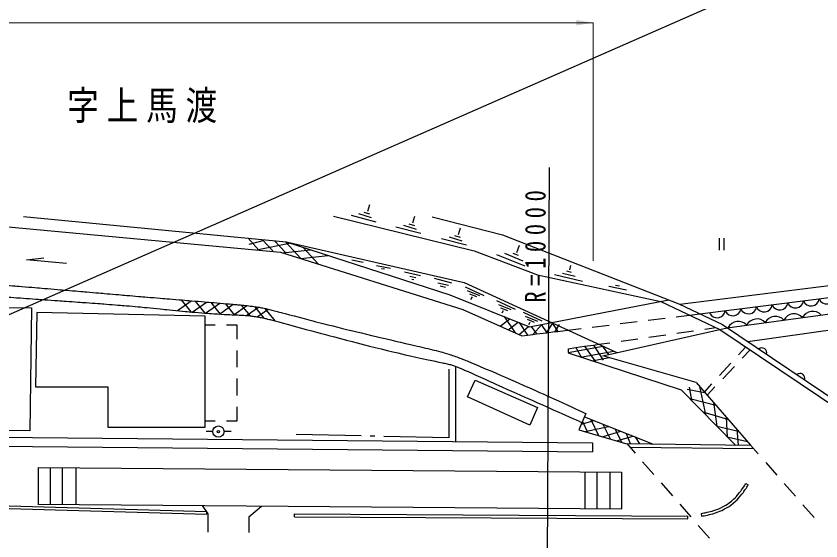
# Model space of a CAD drawing. Units: millimetres, scale not verified. Extents: x 40000 to 680000, y 20000 to 380000.
# Drawn here: x 156147 to 227536, y 280710 to 327229 of the extents above; entities that cross this region are included whole.
import ezdxf

# ---------------------------------------------------------------- set-up
doc = ezdxf.new("R2010")
doc.units = ezdxf.units.MM
doc.header["$LTSCALE"] = 1000
for name, color, linetype, lineweight in [('M-BGD', 7, 'Continuous', 25), ('M-BMK-SRVR', 3, 'Continuous', 25), ('M-STR-HTXT', 7, 'Continuous', 13), ('M-STR-STR1', 1, 'Continuous', 25), ('M-STR-STR3', 7, 'Continuous', 25), ('M-STR-STRC', 7, 'Continuous', 25)]:
    doc.layers.add(name, color=color, linetype=linetype, lineweight=lineweight)
doc.layers.add('M-BMK-HTXT', color=7, linetype='Continuous')
doc.styles.add('ＭＳ ゴシック', font='')
doc.styles.get('ＭＳ ゴシック').set_extended_font_data('MS Gothic')

msp = doc.modelspace()

# ---------------------------------------------------------------- hatches: boundary and pattern name
at = {"layer": 'M-STR-HTXT'}
msp.add_hatch(color=256, dxfattribs=at).paths.add_polyline_path([(205828, 326390), (207328, 326640), (205828, 326890)])

# ---------------------------------------------------------------- linework, layer by layer
at = {"layer": 'M-BGD'}
for p, q in [((187000, 309856), (187507, 309707)), ((187358, 309944), (187539, 310524)), ((144622, 309543), (179605, 306313)), ((156800, 309476), (180100, 307205)), ((184311, 309508), (196768, 306435)), ((185856, 309586), (188071, 309002)), ((186529, 309719), (187648, 309373)), ((191340, 308918), (191521, 309498)), ((193053, 309430), (199291, 307853)), ((189838, 308560), (192052, 307976)), ((190511, 308693), (191630, 308346)), ((190982, 308829), (191489, 308680)), ((195387, 307881), (195568, 308461)), ((195029, 307793), (195536, 307644)), ((199291, 307853), (214920, 301736)), ((176733, 307533), (177688, 306490)), ((176832, 307011), (178063, 307344)), ((177632, 306552), (180395, 307109)), ((178003, 307409), (178910, 306419)), ((179076, 307309), (180031, 306266)), ((180057, 307209), (181392, 305751)), ((180100, 307205), (195880, 303608)), ((180100, 307205), (194615, 302510)), ((193886, 307523), (196100, 306939)), ((194558, 307656), (195677, 307309)), ((218518, 307552), (218518, 306474)), ((218918, 307552), (218918, 306474)), ((179605, 306313), (195762, 301230)), ((179793, 306254), (182244, 306511)), ((181614, 306715), (182944, 305263)), ((196768, 306435), (202405, 304293)), ((200566, 306270), (200788, 306913)), ((157071, 305615), (158597, 305795)), ((160617, 305303), (157071, 305615)), ((181411, 305745), (183807, 306006)), ((185932, 305634), (186947, 305404)), ((198749, 306087), (201266, 305087)), ((199469, 306208), (201097, 305546)), ((200218, 306213), (200691, 306034)), ((188116, 305133), (189347, 304882)), ((188554, 304868), (188832, 304820)), ((205275, 304728), (205358, 305125)), ((219223, 299602), (258754, 304966)), ((190597, 304561), (192012, 304227)), ((191061, 304189), (191616, 304058)), ((202405, 304293), (213332, 301935)), ((203911, 304311), (206402, 303747)), ((204600, 304450), (205727, 304179)), ((204955, 304659), (205393, 304533)), ((215011, 301692), (239823, 304786)), ((221056, 298376), (265182, 304703)), ((191240, 303904), (191414, 303883)), ((193223, 303987), (194781, 303591)), ((193564, 303591), (194496, 303382)), ((195880, 303608), (209449, 297398)), ((216811, 300843), (240339, 303791)), ((193752, 303313), (194232, 303215)), ((195987, 303238), (197645, 302467)), ((196172, 302907), (197256, 302449)), ((208713, 303289), (210296, 302964)), ((209311, 303393), (209658, 303330)), ((170452, 301121), (171691, 301997)), ((170788, 302072), (171651, 301006)), ((194615, 302510), (201693, 299694)), ((196364, 302612), (196972, 302374)), ((196596, 302345), (196456, 302119)), ((198752, 302009), (200410, 301238)), ((201693, 299694), (214054, 302074)), ((145237, 301538), (157513, 301358)), ((157513, 301358), (157367, 290453)), ((171775, 300995), (173034, 301884)), ((172027, 301969), (172893, 300899)), ((172949, 300895), (174209, 301785)), ((173411, 301853), (174259, 300805)), ((174179, 300809), (175414, 301682)), ((174693, 301744), (175501, 300746)), ((175454, 300748), (176613, 301566)), ((176126, 301617), (176898, 300664)), ((176598, 300691), (177638, 301426)), ((177286, 301481), (178114, 300459)), ((178214, 301315), (179108, 300212)), ((198937, 301678), (200021, 301220)), ((199129, 301383), (199737, 301145)), ((213332, 301935), (218563, 299453)), ((214920, 301736), (218812, 299889)), ((157978, 300945), (157872, 294378)), ((172927, 300634), (157978, 300945)), ((172927, 290787), (172927, 300634)), ((177541, 300573), (178500, 301251)), ((195762, 301230), (201002, 298890)), ((199361, 301116), (199222, 300890)), ((199442, 300590), (200427, 299146)), ((201115, 300976), (202773, 300205)), ((201301, 300645), (202385, 300187)), ((214700, 300582), (215877, 300728)), ((215877, 300728), (216811, 300843)), ((172927, 299871), (173820, 299871)), ((174820, 299871), (175713, 299871)), ((175713, 299871), (175713, 298600)), ((199080, 299748), (199931, 300395)), ((199796, 299428), (200670, 300101)), ((200768, 300062), (201524, 298954)), ((201492, 300350), (202101, 300112)), ((201724, 300083), (201585, 299857)), ((201974, 299010), (202768, 299901)), ((202733, 299894), (203231, 299165)), ((203184, 299159), (203814, 300103)), ((203657, 300072), (204195, 299284)), ((203979, 299258), (204363, 299884)), ((207257, 299663), (208746, 299847)), ((209738, 299969), (211227, 300153)), ((212219, 300276), (213708, 300460)), ((218812, 299889), (233977, 289667)), ((200766, 298995), (201613, 299726)), ((201841, 299723), (202300, 299050)), ((202300, 299050), (203184, 299159)), ((203184, 299159), (203231, 299165)), ((203231, 299165), (203376, 299183)), ((203376, 299183), (203979, 299258)), ((203979, 299258), (204195, 299284)), ((204195, 299284), (205087, 299395)), ((205087, 299395), (206264, 299540)), ((208198, 297116), (219223, 299602)), ((214758, 299124), (216243, 299336)), ((217233, 299477), (218216, 299618)), ((218563, 299453), (233828, 289165)), ((201002, 298890), (201524, 298954)), ((201524, 298954), (201974, 299010)), ((201974, 299010), (202300, 299050)), ((209808, 298419), (211293, 298630)), ((212283, 298772), (213768, 298983)), ((205109, 297749), (205786, 297845)), ((205109, 297749), (205110, 297403)), ((205110, 297403), (208221, 297960)), ((205786, 297845), (206580, 297958)), ((205786, 297845), (206308, 296976)), ((206580, 297958), (207375, 298072)), ((206580, 297958), (207537, 296575)), ((207375, 298072), (207834, 298137)), ((207375, 298072), (208217, 296737)), ((207834, 298137), (208818, 298277)), ((208134, 298000), (208686, 297226)), ((220230, 297209), (220865, 297902)), ((175713, 297600), (175713, 296100)), ((205110, 297367), (215135, 294096)), ((206221, 297005), (209160, 297531)), ((216459, 294737), (208198, 297116)), ((221263, 297633), (220557, 296894)), ((207218, 296679), (208759, 296955)), ((218541, 295366), (219554, 296472)), ((194541, 295923), (194526, 289841)), ((195122, 296191), (195122, 289519)), ((219866, 296171), (218830, 295087)), ((175713, 295100), (175713, 293600)), ((196193, 293491), (196878, 294952)), ((196878, 294952), (202406, 292534)), ((157872, 294378), (164278, 294378)), ((164278, 294378), (164278, 290787)), ((215672, 294161), (217214, 293875)), ((215853, 294335), (216048, 293170)), ((216459, 294737), (221300, 289208)), ((216761, 294392), (217288, 291914)), ((217230, 293936), (217865, 294629)), ((218139, 294364), (217433, 293625)), ((201704, 290976), (196193, 293491)), ((215135, 294096), (219942, 289224)), ((216026, 293302), (218215, 292731)), ((218003, 292974), (218303, 290886)), ((175713, 292600), (175713, 291328)), ((202406, 292534), (201704, 290976)), ((206699, 291994), (206075, 290553)), ((217051, 292154), (219325, 291463)), ((173820, 291328), (172927, 291328)), ((175713, 291328), (174820, 291328)), ((206290, 291049), (207384, 291382)), ((206401, 291307), (206820, 290335)), ((206573, 291704), (212605, 289312)), ((207133, 291482), (207816, 290043)), ((219134, 291682), (219235, 289941)), ((67438, 290727), (207276, 289404)), ((157367, 290453), (149391, 290577)), ((164278, 290787), (172927, 290787)), ((206075, 290553), (210217, 289340)), ((206623, 290393), (208694, 290863)), ((208180, 291066), (208838, 289744)), ((209243, 290645), (209883, 289438)), ((218303, 290886), (220223, 290438)), ((220070, 290613), (220199, 289221)), ((67431, 289927), (207269, 288605)), ((173014, 290425), (173598, 290425)), ((174597, 290425), (175232, 290425)), ((186759, 290018), (180992, 290148)), ((187959, 289990), (187559, 289999)), ((194526, 289841), (188759, 289972)), ((208146, 289946), (209787, 290429)), ((209395, 289581), (210891, 289991)), ((210260, 290242), (210628, 289335)), ((211059, 289925), (211442, 289325)), ((219235, 289941), (221028, 289519)), ((207276, 289404), (207269, 288605)), ((220871, 285795), (221090, 285675)), ((153075, 283650), (173052, 283068)), ((153082, 283900), (173059, 283318)), ((173052, 283068), (173059, 283318)), ((180834, 282857), (180836, 283107)), ((180834, 282857), (215742, 282663)), ((180836, 283107), (215744, 282913)), ((215742, 282663), (215744, 282913)), ((216924, 283151), (216952, 282902))]:
    msp.add_line(p, q, dxfattribs=at)
for radius in [500, 100]:
    msp.add_circle((174097, 290397), radius, dxfattribs=at)
for centre, radius, start, end in [((225277, 302088), 726, 202.54163, 351.81913), ((226665, 302263), 726, 202.54163, 351.81913), ((228054, 302437), 726, 202.54163, 351.81913), ((219722, 301388), 726, 202.54163, 351.81913), ((221110, 301563), 726, 202.54163, 351.81913), ((222499, 301738), 726, 202.54163, 351.81913), ((223888, 301913), 726, 202.54163, 351.81913), ((218333, 301213), 726, 202.54163, 351.81913), ((223509, 299595), 1017, 42.71665, 152.73954), ((225160, 299819), 1017, 42.71665, 152.73954), ((226810, 300043), 1017, 42.71665, 152.73954), ((220208, 299147), 1017, 42.71665, 152.73954), ((221858, 299371), 1017, 42.71665, 152.73954), ((222319, 297395), 424, 340.74282, 131.29811), ((225682, 295128), 424, 340.74282, 131.29811)]:
    msp.add_arc(centre, radius, start, end, dxfattribs=at)
for points, knots in [([(144070, 304381), (144102, 304379), (144198, 304370), (144230, 304367), (144313, 304360), (144562, 304338), (144644, 304331), (144759, 304320), (145101, 304290), (145215, 304280), (145341, 304269), (145718, 304235), (145843, 304224), (146261, 304186), (147514, 304073), (147931, 304035), (148269, 304005), (149281, 303911), (149618, 303880), (149912, 303853), (150793, 303772), (151087, 303745), (151373, 303719), (152233, 303641), (152519, 303615), (152878, 303584), (153953, 303490), (154311, 303460), (154696, 303427), (155852, 303329), (156237, 303297), (156636, 303263), (157833, 303163), (158233, 303130), (158633, 303096), (159836, 302996), (160237, 302962), (160600, 302931), (161690, 302839), (162053, 302808), (162410, 302778), (163481, 302687), (163838, 302656), (164192, 302626), (165253, 302536), (165607, 302506), (165960, 302476), (167019, 302386), (167372, 302356), (167764, 302324), (168940, 302225), (169332, 302193), (169726, 302160), (170907, 302062), (171301, 302029), (171696, 301996), (172880, 301897), (173274, 301864), (173669, 301831), (174852, 301730), (175247, 301696), (175334, 301689), (175597, 301666), (175685, 301658), (175772, 301650), (176035, 301626), (176122, 301617), (176210, 301609), (176472, 301582), (176559, 301572), (176647, 301563), (176909, 301531), (176996, 301520), (177042, 301515), (177182, 301496), (177229, 301489), (177276, 301482), (177415, 301462), (177462, 301455), (177508, 301447), (177647, 301425), (177694, 301417), (177740, 301409), (177879, 301384), (177925, 301375), (178017, 301356), (178293, 301298), (178385, 301278), (178476, 301257), (178750, 301190), (178842, 301167), (178933, 301144), (179205, 301072), (179296, 301048), (179387, 301023), (179659, 300949), (179750, 300925), (180347, 300767), (182137, 300292), (182735, 300139), (183333, 299986), (185127, 299539), (185726, 299393), (186327, 299246), (188131, 298816), (188733, 298675), (189340, 298532), (191160, 298112), (191767, 297971), (191915, 297937), (192358, 297835), (192506, 297800), (192653, 297765), (193094, 297659), (193240, 297622), (193385, 297585), (193819, 297470), (193963, 297429), (194105, 297389), (194527, 297260), (194667, 297216), (194745, 297191), (194975, 297112), (195051, 297085), (195128, 297057), (195358, 296973), (195435, 296944), (195513, 296914), (195748, 296823), (195826, 296792), (195907, 296760), (196151, 296663), (196232, 296629), (196880, 296356), (198826, 295534), (199472, 295254), (200158, 294955), (202209, 294040), (202892, 293733), (203434, 293489), (205057, 292748), (205598, 292501), (205819, 292401), (206479, 292097), (206699, 291994)], [0, 0, 0, 0, 1, 1, 1, 2, 2, 2, 3, 3, 3, 4, 4, 4, 5, 5, 5, 6, 6, 6, 7, 7, 7, 8, 8, 8, 9, 9, 9, 10, 10, 10, 11, 11, 11, 12, 12, 12, 13, 13, 13, 14, 14, 14, 15, 15, 15, 16, 16, 16, 17, 17, 17, 18, 18, 18, 19, 19, 19, 20, 20, 20, 21, 21, 21, 22, 22, 22, 23, 23, 23, 24, 24, 24, 25, 25, 25, 26, 26, 26, 27, 27, 27, 28, 28, 28, 29, 29, 29, 30, 30, 30, 31, 31, 31, 32, 32, 32, 33, 33, 33, 34, 34, 34, 35, 35, 35, 36, 36, 36, 37, 37, 37, 38, 38, 38, 39, 39, 39, 40, 40, 40, 41, 41, 41, 42, 42, 42, 43, 43, 43, 44, 44, 44, 45, 45, 45, 46, 46, 46, 47, 47, 47, 48, 48, 48, 48]), ([(141593, 303524), (141639, 303519), (141778, 303505), (141824, 303500), (141940, 303488), (142289, 303453), (142405, 303441), (142559, 303425), (143018, 303379), (143171, 303364), (143327, 303349), (143796, 303303), (143952, 303288), (144056, 303278), (144368, 303249), (144472, 303239), (144563, 303231), (144837, 303206), (144928, 303198), (145012, 303191), (145263, 303169), (145346, 303162), (145427, 303155), (145670, 303135), (145750, 303128), (146065, 303101), (147008, 303020), (147323, 302993), (147657, 302964), (148659, 302877), (148993, 302849), (149338, 302819), (150372, 302731), (150716, 302702), (151063, 302672), (152103, 302586), (152449, 302558), (152844, 302526), (154029, 302432), (154424, 302402), (154813, 302372), (155979, 302284), (156367, 302255), (156753, 302227), (157908, 302144), (158294, 302116), (158678, 302089), (159833, 302008), (160218, 301981), (160573, 301956), (161639, 301882), (161994, 301856), (162351, 301831), (163421, 301754), (163778, 301727), (164135, 301700), (165207, 301616), (165565, 301587), (165922, 301557), (166994, 301463), (167351, 301429), (167748, 301392), (168940, 301273), (169337, 301233), (169734, 301194), (170924, 301074), (171321, 301037), (171718, 301000), (172909, 300896), (173307, 300868), (173704, 300839), (174899, 300775), (175297, 300754), (175380, 300749), (175629, 300741), (175712, 300738), (175795, 300735), (176044, 300725), (176127, 300721), (176210, 300717), (176459, 300702), (176542, 300696), (176625, 300689), (176873, 300666), (176955, 300657), (176998, 300653), (177125, 300637), (177167, 300631), (177209, 300625), (177335, 300606), (177377, 300600), (177420, 300593), (177546, 300572), (177588, 300564), (177629, 300557), (177755, 300534), (177797, 300525), (177885, 300507), (178149, 300451), (178237, 300431), (178325, 300411), (178587, 300347), (178674, 300325), (178762, 300303), (179023, 300234), (179110, 300211), (179197, 300188), (179458, 300117), (179545, 300093), (180262, 299899), (182413, 299312), (183131, 299120), (183848, 298928), (186002, 298358), (186722, 298175), (187442, 297992), (189606, 297457), (190330, 297289), (191055, 297120), (193240, 296651), (193967, 296493), (194008, 296484), (194131, 296459), (194172, 296451), (194212, 296442), (194335, 296416), (194375, 296407), (194416, 296398), (194537, 296370), (194578, 296360), (194618, 296349), (194738, 296318), (194777, 296306), (194839, 296287), (195022, 296227), (195083, 296205), (195144, 296184), (195324, 296113), (195384, 296089), (195444, 296065), (195623, 295988), (195683, 295962), (195743, 295935), (195923, 295855), (195982, 295828), (196526, 295584), (198158, 294851), (198702, 294607), (199258, 294359), (200925, 293615), (201481, 293367), (202003, 293134), (203569, 292437), (204091, 292205), (204535, 292007), (205865, 291416), (206309, 291219), (206312, 291218), (206322, 291213), (206326, 291212), (206329, 291210), (206338, 291206), (206340, 291205), (206343, 291204), (206349, 291201), (206351, 291201), (206352, 291200), (206354, 291199), (206355, 291199)], [0, 0, 0, 0, 1, 1, 1, 2, 2, 2, 3, 3, 3, 4, 4, 4, 5, 5, 5, 6, 6, 6, 7, 7, 7, 8, 8, 8, 9, 9, 9, 10, 10, 10, 11, 11, 11, 12, 12, 12, 13, 13, 13, 14, 14, 14, 15, 15, 15, 16, 16, 16, 17, 17, 17, 18, 18, 18, 19, 19, 19, 20, 20, 20, 21, 21, 21, 22, 22, 22, 23, 23, 23, 24, 24, 24, 25, 25, 25, 26, 26, 26, 27, 27, 27, 28, 28, 28, 29, 29, 29, 30, 30, 30, 31, 31, 31, 32, 32, 32, 33, 33, 33, 34, 34, 34, 35, 35, 35, 36, 36, 36, 37, 37, 37, 38, 38, 38, 39, 39, 39, 40, 40, 40, 41, 41, 41, 42, 42, 42, 43, 43, 43, 44, 44, 44, 45, 45, 45, 46, 46, 46, 47, 47, 47, 48, 48, 48, 49, 49, 49, 50, 50, 50, 51, 51, 51, 52, 52, 52, 53, 53, 53, 54, 54, 54, 55, 55, 55, 56, 56, 56, 56]), ([(216924, 283151), (216970, 283156), (217105, 283176), (217149, 283185), (217264, 283208), (217607, 283278), (217719, 283310), (217872, 283354), (218329, 283498), (218475, 283561), (218638, 283631), (219111, 283873), (219258, 283972), (219403, 284070), (219798, 284413), (219922, 284536), (220033, 284646), (220334, 285008), (220430, 285131), (220501, 285222), (220693, 285508), (220756, 285603), (220781, 285641), (220850, 285756), (220871, 285795)], [0, 0, 0, 0, 1, 1, 1, 2, 2, 2, 3, 3, 3, 4, 4, 4, 5, 5, 5, 6, 6, 6, 7, 7, 7, 8, 8, 8, 8]), ([(216952, 282902), (217000, 282907), (217141, 282929), (217188, 282938), (217308, 282963), (217668, 283037), (217785, 283070), (217946, 283116), (218424, 283268), (218577, 283334), (218748, 283407), (219244, 283662), (219398, 283765), (219550, 283867), (219964, 284227), (220094, 284355), (220211, 284471), (220527, 284850), (220628, 284980), (220702, 285074), (220903, 285374), (220970, 285474), (220996, 285513), (221068, 285634), (221090, 285675)], [0, 0, 0, 0, 1, 1, 1, 2, 2, 2, 3, 3, 3, 4, 4, 4, 5, 5, 5, 6, 6, 6, 7, 7, 7, 8, 8, 8, 8])]:
    msp.add_open_spline(points, degree=3, knots=knots, dxfattribs=at)
at = {"layer": 'M-BMK-SRVR'}
msp.add_line((203260, 274993), (203447, 313806), dxfattribs=at)
at = {"layer": 'M-STR-HTXT'}
for p, q in [((67554, 326640), (207328, 326640)), ((207328, 326640), (207328, 305543))]:
    msp.add_line(p, q, dxfattribs=at)
at = {"layer": 'M-STR-STR1'}
for p, q in [((210217, 289340), (221300, 289208)), ((210314, 289339), (211067, 288478)), ((221300, 289208), (221985, 288426)), ((210607, 289004), (221577, 288892)), ((211725, 287725), (212713, 286595)), ((222644, 287673), (223632, 286545)), ((213371, 285843), (214358, 284713)), ((224291, 285792), (225279, 284664)), ((215016, 283960), (216003, 282831)), ((225938, 283911), (226926, 282783)), ((216662, 282078), (217649, 280949))]:
    msp.add_line(p, q, dxfattribs=at)
at = {"layer": 'M-STR-STR3'}
for p, q in [((158101, 287219), (158101, 283963)), ((158105, 287219), (209858, 286796)), ((159175, 287210), (159175, 283955)), ((160247, 287201), (160247, 283946)), ((161449, 287192), (161449, 283936)), ((206595, 286823), (206595, 283567)), ((207672, 286814), (207672, 283559)), ((208822, 286805), (208822, 283549)), ((209858, 286796), (209858, 283541)), ((158088, 283963), (209866, 283541)), ((172644, 283845), (173149, 283121)), ((176804, 282840), (177928, 283801)), ((173149, 283121), (173143, 281470)), ((176804, 282840), (176799, 281463))]:
    msp.add_line(p, q, dxfattribs=at)
at = {"layer": 'M-STR-STRC'}
msp.add_line((260269, 346718), (87195, 270777), dxfattribs=at)

# ---------------------------------------------------------------- texts
at = {"layer": 'M-BMK-HTXT', "insert": (167681, 317740), "char_height": 2566, "attachment_point": 8, "style": 'ＭＳ ゴシック'}
msp.add_mtext('\\T1.25;\\W0.8;字上馬渡', dxfattribs=at)
at = {"layer": 'M-BMK-SRVR', "insert": (203140, 307061), "char_height": 1833, "attachment_point": 8, "rotation": 90, "style": 'ＭＳ ゴシック'}
msp.add_mtext('\\T1.5;\\W0.8;R=10000', dxfattribs=at)

doc.saveas('drawing.dxf')
